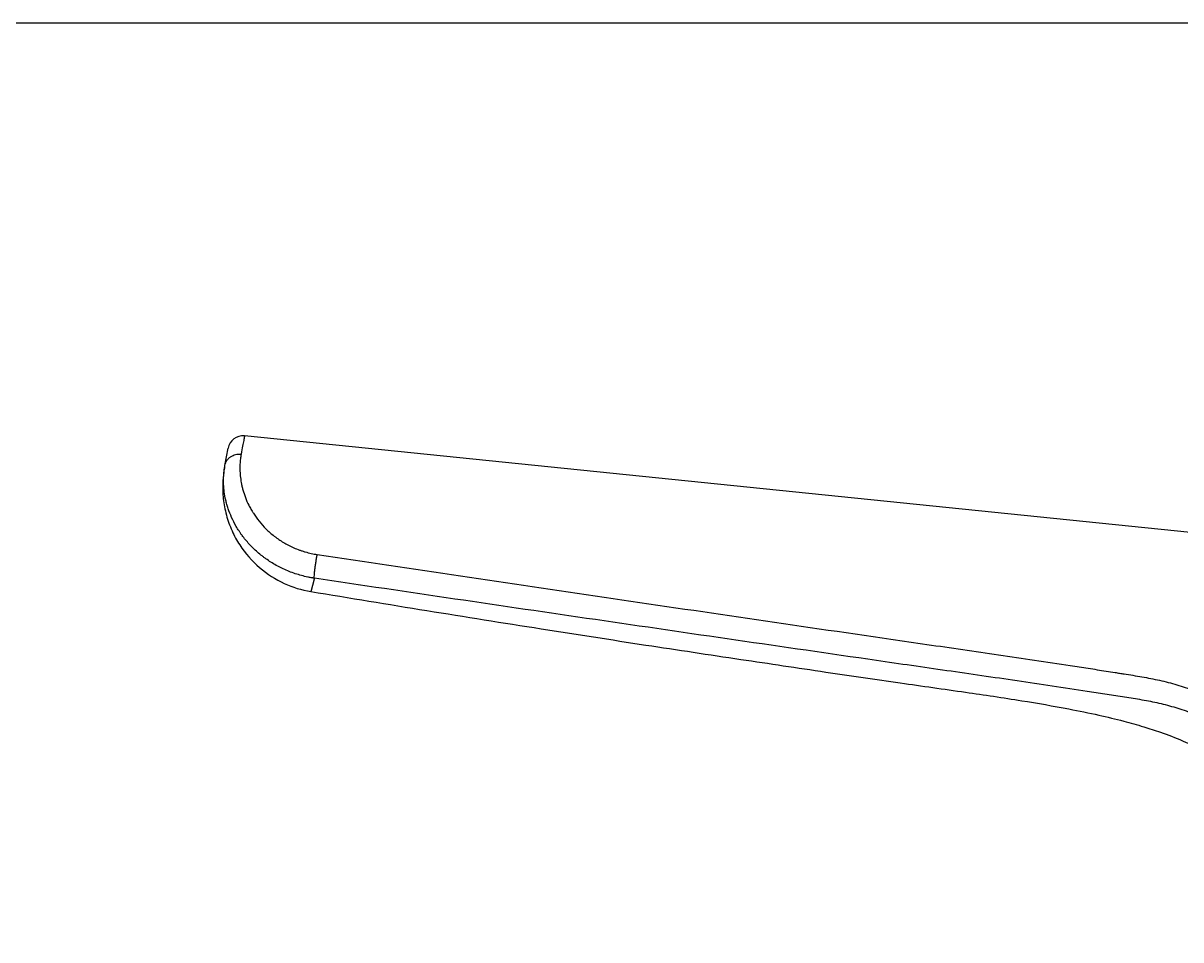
# Model space of a CAD drawing. Extents: x 0 to 1128, y 0 to 827.
# Drawn here: x 605.3 to 682, y 298.5 to 359.2 of the extents above; entities that cross this region are included whole.
import ezdxf

# ---------------------------------------------------------------- set-up
doc = ezdxf.new("R2010")
doc.units = 0
doc.header["$LTSCALE"] = 10
doc.header["$MEASUREMENT"] = 0
doc.layers.get('0').update_dxf_attribs({"linetype": 'CONTINUOUS'})
doc.layers.add('1', color=7, linetype='CONTINUOUS')

msp = doc.modelspace()

# ---------------------------------------------------------------- linework, layer by layer
at = {"color": 5, "lineweight": -3, "ltscale": 0.5}
msp.add_line((762.7, 359.242), (543.583, 359.242), dxfattribs=at)
at = {"layer": '1', "color": 7, "linetype": 'Continuous', "lineweight": -3}
for p, q in [((718.713, 321.786), (619.943, 331.875)), ((618.652, 329.92), (618.863, 331.062)), ((618.651, 329.918), (618.652, 329.92))]:
    msp.add_line(p, q, dxfattribs=at)
msp.add_arc((619.847, 330.88), 1, 84.75487, 169.49507, dxfattribs=at)
for points, knots in [([(619.948, 331.874), (619.948, 331.874), (619.948, 331.874), (619.948, 331.875), (619.947, 331.868), (619.944, 331.849), (619.942, 331.841), (619.939, 331.827), (619.938, 331.821), (619.936, 331.81), (619.935, 331.804), (619.925, 331.747), (619.911, 331.67), (619.873, 331.468), (619.85, 331.342), (619.795, 331.04), (619.763, 330.865), (619.726, 330.664)], [0, 0, 0, 0, 0.000142, 0.000142, 0.125125, 0.125125, 0.187616, 0.187616, 0.218861, 0.218861, 0.250107, 0.250107, 0.500071, 0.500071, 0.750036, 0.750036, 1, 1, 1, 1]), ([(618.652, 329.92), (618.662, 329.977), (618.678, 330.032), (618.722, 330.14), (618.749, 330.192), (618.813, 330.289), (618.85, 330.335), (618.933, 330.42), (618.978, 330.458), (619.077, 330.526), (619.129, 330.556), (619.24, 330.606), (619.298, 330.625), (619.417, 330.655), (619.478, 330.664), (619.602, 330.672), (619.664, 330.671), (619.726, 330.664)], [0, 0, 0, 0, 0.125, 0.125, 0.25, 0.25, 0.375, 0.375, 0.5, 0.5, 0.625, 0.625, 0.75, 0.75, 0.875, 0.875, 1, 1, 1, 1]), ([(619.726, 330.664), (619.717, 330.615), (619.708, 330.565), (619.696, 330.487), (619.692, 330.461), (619.685, 330.407), (619.668, 330.272), (619.655, 330.128), (619.642, 329.886), (619.64, 329.76), (619.645, 329.496), (619.653, 329.359), (619.681, 329.073), (619.701, 328.925), (619.744, 328.694), (619.76, 328.615), (619.787, 328.496), (619.797, 328.456), (619.818, 328.374), (619.828, 328.333), (619.886, 328.128), (619.94, 327.96), (620.071, 327.619), (620.146, 327.446), (620.278, 327.183), (620.324, 327.095), (620.4, 326.962), (620.438, 326.896), (620.479, 326.829), (620.507, 326.785), (620.521, 326.762), (620.649, 326.562), (620.775, 326.386), (621.052, 326.041), (621.204, 325.873), (621.535, 325.544), (621.715, 325.385), (621.961, 325.194), (622.01, 325.157), (622.111, 325.083), (622.265, 324.975), (622.424, 324.873), (622.751, 324.678), (622.98, 324.56), (623.34, 324.402), (623.463, 324.353), (623.653, 324.284), (623.716, 324.263), (623.845, 324.221), (623.909, 324.201), (624.104, 324.145), (624.367, 324.078), (624.635, 324.029), (624.771, 324.008)], [0, 0, 0, 0, 0.03125, 0.03125, 0.046875, 0.046875, 0.0625, 0.125, 0.125, 0.1875, 0.1875, 0.25, 0.25, 0.3125, 0.3125, 0.34375, 0.34375, 0.359375, 0.359375, 0.375, 0.375, 0.4375, 0.4375, 0.5, 0.5, 0.53125, 0.53125, 0.546875, 0.554687, 0.554687, 0.5625, 0.5625, 0.625, 0.625, 0.6875, 0.6875, 0.75, 0.75, 0.765625, 0.765625, 0.78125, 0.8125, 0.8125, 0.875, 0.875, 0.90625, 0.90625, 0.921875, 0.921875, 0.9375, 0.9375, 0.96875, 1, 1, 1, 1]), ([(618.63, 329.788), (618.609, 329.712), (618.568, 329.452), (618.486, 328.739), (618.512, 327.723), (618.711, 326.634), (619.084, 325.587), (619.757, 324.354), (620.871, 323.081), (622.528, 322.024), (623.73, 321.657), (624.353, 321.55)], [0, 0, 0, 0, 0.0809, 0.183218, 0.276789, 0.368504, 0.457906, 0.542109, 0.70035, 0.853989, 1, 1, 1, 1]), ([(624.579, 322.434), (624.57, 322.435), (624.561, 322.437), (624.543, 322.439), (624.516, 322.444), (624.453, 322.454), (624.327, 322.475), (624.22, 322.496), (624.007, 322.541), (623.725, 322.608), (623.449, 322.692), (623.175, 322.783), (623.041, 322.833), (622.645, 322.99), (622.392, 323.109), (621.904, 323.371), (621.67, 323.514), (621.39, 323.709), (621.335, 323.748), (621.252, 323.809), (621.225, 323.829), (621.171, 323.87), (621.037, 323.973), (620.909, 324.079), (620.613, 324.338), (620.43, 324.517), (620.09, 324.887), (619.934, 325.078), (619.754, 325.322), (619.702, 325.395), (619.651, 325.47), (619.617, 325.519), (619.601, 325.544), (619.519, 325.669), (619.458, 325.768), (619.284, 326.066), (619.183, 326.265), (619.006, 326.658), (618.93, 326.854), (618.833, 327.143), (618.804, 327.239), (618.75, 327.43), (618.727, 327.524), (618.663, 327.801), (618.632, 327.98), (618.586, 328.325), (618.572, 328.492), (618.557, 328.812), (618.557, 328.966), (618.568, 329.261), (618.579, 329.402), (618.602, 329.603), (618.615, 329.701), (618.632, 329.811), (618.642, 329.865), (618.646, 329.892), (618.649, 329.903), (618.65, 329.911), (618.651, 329.915), (618.651, 329.918)], [0, 0, 0, 0, 0.001953, 0.001953, 0.003906, 0.007813, 0.015625, 0.03125, 0.03125, 0.0625, 0.09375, 0.09375, 0.125, 0.125, 0.1875, 0.1875, 0.25, 0.25, 0.265625, 0.265625, 0.273438, 0.273438, 0.28125, 0.3125, 0.3125, 0.375, 0.375, 0.4375, 0.4375, 0.453125, 0.460938, 0.460938, 0.46875, 0.46875, 0.5, 0.5, 0.5625, 0.5625, 0.625, 0.625, 0.65625, 0.65625, 0.6875, 0.6875, 0.75, 0.75, 0.8125, 0.8125, 0.875, 0.875, 0.9375, 0.9375, 0.96875, 0.984375, 0.992188, 0.996094, 0.998047, 0.998047, 1, 1, 1, 1]), ([(624.579, 322.434), (624.575, 322.446), (624.574, 322.469), (624.574, 322.535), (624.575, 322.579), (624.582, 322.684), (624.588, 322.745), (624.601, 322.881), (624.61, 322.956), (624.629, 323.114), (624.64, 323.197), (624.663, 323.367), (624.676, 323.453), (624.703, 323.623), (624.716, 323.706), (624.744, 323.865), (624.758, 323.94), (624.771, 324.008)], [0, 0, 0, 0, 0.125, 0.125, 0.25, 0.25, 0.375, 0.375, 0.5, 0.5, 0.625, 0.625, 0.75, 0.75, 0.875, 0.875, 1, 1, 1, 1]), ([(624.771, 324.008), (627.94, 323.533), (631.11, 323.06), (637.45, 322.117), (640.621, 321.648), (646.963, 320.714), (650.135, 320.249), (656.478, 319.32), (659.65, 318.857), (663.615, 318.281), (664.408, 318.165), (665.995, 317.935), (666.788, 317.82), (669.167, 317.474), (670.753, 317.242), (673.13, 316.887), (673.923, 316.767), (675.111, 316.586), (675.507, 316.525), (676.298, 316.403), (676.694, 316.341), (677.288, 316.248), (677.585, 316.201), (677.98, 316.139), (678.376, 316.077), (678.673, 316.03), (679.068, 315.965), (679.265, 315.932), (679.856, 315.828), (680.247, 315.754), (680.827, 315.625), (681.02, 315.579), (681.401, 315.481), (681.591, 315.429), (682.156, 315.263), (682.527, 315.139), (683.259, 314.866), (683.62, 314.717), (684.154, 314.473), (684.331, 314.389), (684.55, 314.279), (684.594, 314.257), (684.682, 314.212), (684.725, 314.19), (684.856, 314.122), (685.288, 313.891), (685.705, 313.644), (686.354, 313.227), (686.67, 313.008), (687.285, 312.55), (687.584, 312.311), (688.166, 311.811), (688.449, 311.551), (688.861, 311.144), (688.997, 311.006), (689.263, 310.724), (689.394, 310.581), (689.778, 310.146), (690.024, 309.848), (690.494, 309.236), (690.719, 308.921), (691.148, 308.275), (691.353, 307.944), (691.644, 307.433), (691.738, 307.261), (691.853, 307.042), (691.876, 306.998), (691.921, 306.911), (691.943, 306.866), (692.01, 306.734), (692.054, 306.645), (692.268, 306.2), (692.428, 305.838), (692.722, 305.106), (692.857, 304.735), (693.104, 303.982), (693.215, 303.601), (693.413, 302.828), (693.5, 302.437), (693.573, 302.039)], [0, 0, 0, 0, 0.125, 0.125, 0.25, 0.25, 0.375, 0.375, 0.5, 0.5, 0.53125, 0.53125, 0.5625, 0.5625, 0.625, 0.625, 0.65625, 0.65625, 0.671875, 0.671875, 0.6875, 0.6875, 0.695312, 0.699219, 0.703125, 0.710937, 0.710937, 0.71875, 0.71875, 0.734375, 0.734375, 0.742187, 0.742187, 0.75, 0.75, 0.765625, 0.765625, 0.78125, 0.78125, 0.789062, 0.789062, 0.791016, 0.791016, 0.792969, 0.792969, 0.796875, 0.8125, 0.8125, 0.828125, 0.828125, 0.84375, 0.84375, 0.859375, 0.859375, 0.867187, 0.867187, 0.875, 0.875, 0.890625, 0.890625, 0.90625, 0.90625, 0.921875, 0.921875, 0.929687, 0.929687, 0.931641, 0.931641, 0.933594, 0.933594, 0.9375, 0.9375, 0.953125, 0.953125, 0.96875, 0.96875, 0.984375, 0.984375, 1, 1, 1, 1]), ([(624.579, 322.434), (624.578, 322.427), (624.574, 322.414), (624.569, 322.394), (624.564, 322.375), (624.56, 322.356), (624.555, 322.337), (624.55, 322.318), (624.545, 322.3), (624.541, 322.281), (624.536, 322.263), (624.531, 322.245), (624.527, 322.228), (624.522, 322.211), (624.518, 322.193), (624.514, 322.177), (624.509, 322.16), (624.505, 322.143), (624.501, 322.127), (624.497, 322.111), (624.492, 322.096), (624.488, 322.08), (624.484, 322.065), (624.48, 322.05), (624.476, 322.035), (624.473, 322.02), (624.469, 322.006), (624.465, 321.992), (624.461, 321.978), (624.458, 321.964), (624.454, 321.951), (624.451, 321.938), (624.447, 321.925), (624.444, 321.912), (624.44, 321.899), (624.437, 321.887), (624.434, 321.875), (624.431, 321.863), (624.428, 321.851), (624.424, 321.84), (624.421, 321.829), (624.418, 321.818), (624.416, 321.807), (624.413, 321.797), (624.41, 321.786), (624.407, 321.776), (624.405, 321.766), (624.402, 321.757), (624.399, 321.747), (624.397, 321.738), (624.394, 321.729), (624.392, 321.721), (624.39, 321.712), (624.388, 321.704), (624.385, 321.696), (624.383, 321.688), (624.381, 321.68), (624.379, 321.673), (624.377, 321.666), (624.375, 321.659), (624.373, 321.652), (624.372, 321.646), (624.37, 321.64), (624.368, 321.634), (624.367, 321.628), (624.365, 321.622), (624.364, 321.617), (624.362, 321.612), (624.361, 321.607), (624.36, 321.602), (624.358, 321.598), (624.357, 321.593), (624.356, 321.589), (624.355, 321.586), (624.354, 321.582), (624.353, 321.579), (624.352, 321.576), (624.351, 321.573), (624.351, 321.57), (624.35, 321.568), (624.349, 321.565), (624.349, 321.563), (624.348, 321.562), (624.348, 321.56), (624.348, 321.559), (624.347, 321.558), (624.347, 321.557), (624.347, 321.556), (624.347, 321.556), (624.347, 321.555), (624.347, 321.555), (624.347, 321.555)], [0, 0, 0, 0, 0.0113, 0.0226, 0.0339, 0.045198, 0.056497, 0.067795, 0.079092, 0.090389, 0.101686, 0.112982, 0.124277, 0.135573, 0.146867, 0.158162, 0.169456, 0.180749, 0.192042, 0.203335, 0.214627, 0.225919, 0.237211, 0.248502, 0.259792, 0.271083, 0.282372, 0.293662, 0.304951, 0.31624, 0.327529, 0.338817, 0.350104, 0.361392, 0.372679, 0.383966, 0.395252, 0.406538, 0.417824, 0.42911, 0.440395, 0.45168, 0.462965, 0.474249, 0.485533, 0.496817, 0.5081, 0.519383, 0.530666, 0.541949, 0.553232, 0.564514, 0.575796, 0.587078, 0.598359, 0.609641, 0.620922, 0.632203, 0.643483, 0.654764, 0.666044, 0.677324, 0.688604, 0.699884, 0.711164, 0.722443, 0.733722, 0.745001, 0.75628, 0.767559, 0.778838, 0.790117, 0.801395, 0.812673, 0.823952, 0.83523, 0.846508, 0.857786, 0.869064, 0.880341, 0.891619, 0.902897, 0.914174, 0.925452, 0.936729, 0.948006, 0.959284, 0.970561, 0.981838, 0.993115, 1, 1, 1, 1]), ([(692.667, 301.85), (692.591, 302.239), (692.499, 302.621), (692.34, 303.185), (692.284, 303.372), (692.165, 303.742), (691.978, 304.292), (691.761, 304.83), (691.447, 305.535), (691.277, 305.882), (691.048, 306.309), (691.001, 306.394), (690.907, 306.562), (690.763, 306.812), (690.613, 307.057), (690.305, 307.54), (690.09, 307.852), (689.637, 308.458), (689.401, 308.752), (688.907, 309.323), (688.649, 309.6), (688.113, 310.136), (687.837, 310.393), (687.268, 310.884), (686.976, 311.119), (686.376, 311.568), (686.067, 311.782), (685.434, 312.189), (685.108, 312.382), (684.607, 312.656), (684.437, 312.744), (684.223, 312.852), (684.18, 312.873), (684.093, 312.915), (683.964, 312.978), (683.833, 313.039), (683.397, 313.237), (683.043, 313.383), (682.326, 313.649), (681.962, 313.77), (681.409, 313.932), (681.223, 313.982), (680.85, 314.078), (680.662, 314.122), (680.094, 314.247), (679.711, 314.319), (679.133, 314.419), (678.939, 314.451), (678.552, 314.513), (678.358, 314.543), (677.971, 314.603), (677.777, 314.633), (677.39, 314.693), (677.196, 314.723), (676.614, 314.812), (676.227, 314.872), (675.063, 315.049), (674.287, 315.167), (672.735, 315.399), (671.959, 315.513), (669.629, 315.856), (668.075, 316.081), (665.744, 316.418), (664.967, 316.53), (663.413, 316.754), (659.528, 317.316), (655.643, 317.88), (649.429, 318.783), (646.322, 319.236), (640.108, 320.144), (637.002, 320.6), (630.79, 321.514), (627.684, 321.973), (624.579, 322.434)], [0, 0, 0, 0, 0.015625, 0.015625, 0.023438, 0.023438, 0.03125, 0.046875, 0.046875, 0.0625, 0.0625, 0.066406, 0.066406, 0.070313, 0.078125, 0.078125, 0.09375, 0.09375, 0.109375, 0.109375, 0.125, 0.125, 0.140625, 0.140625, 0.15625, 0.15625, 0.171875, 0.171875, 0.1875, 0.1875, 0.195313, 0.195313, 0.197266, 0.197266, 0.199219, 0.203125, 0.203125, 0.21875, 0.21875, 0.234375, 0.234375, 0.242188, 0.242188, 0.25, 0.25, 0.265625, 0.265625, 0.273438, 0.273438, 0.28125, 0.28125, 0.289063, 0.289063, 0.296875, 0.296875, 0.3125, 0.3125, 0.34375, 0.34375, 0.375, 0.375, 0.4375, 0.4375, 0.46875, 0.46875, 0.5, 0.625, 0.625, 0.75, 0.75, 0.875, 0.875, 1, 1, 1, 1]), ([(624.354, 321.555), (626.916, 321.129), (632.005, 320.295), (639.408, 319.111), (646.347, 318.036), (652.642, 317.087), (658.266, 316.251), (663.235, 315.523), (667.567, 314.912), (671.301, 314.361), (674.25, 313.854), (676.504, 313.391), (678.157, 312.998), (679.517, 312.615), (680.822, 312.191), (682.323, 311.62), (683.974, 310.796), (685.653, 309.649), (687.221, 308.177), (688.684, 306.247), (689.901, 303.841), (690.682, 300.989), (691.185, 297.817), (691.464, 294.63), (691.567, 292.506), (691.592, 291.537)], [0, 0, 0, 0, 0.094556, 0.187704, 0.2729, 0.350126, 0.41943, 0.479886, 0.532926, 0.578673, 0.61726, 0.641819, 0.662413, 0.67908, 0.693242, 0.712365, 0.737503, 0.76018, 0.786147, 0.815447, 0.847916, 0.883648, 0.922574, 0.964723, 1, 1, 1, 1])]:
    msp.add_open_spline(points, degree=3, knots=knots, dxfattribs=at)

doc.saveas('drawing.dxf')
